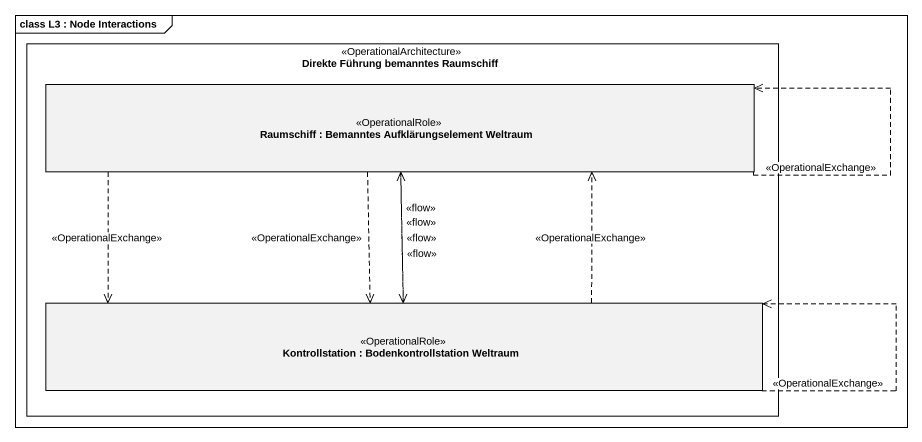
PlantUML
@startuml
mainframe class L3 : Node Interactions
rectangle "Direkte Führung bemanntes Raumschiff" as Direkte_Führung_bemanntes <<OperationalArchitecture>> {
  rectangle "Raumschiff : Bemanntes Aufklärungselement Weltraum" as Raumschiff <<OperationalRole>>
  rectangle "Kontrollstation : Bodenkontrollstation Weltraum" as Kontrollstation <<OperationalRole>>
}
Raumschiff ..> Raumschiff : <<OperationalExchange>>
Raumschiff ..> Kontrollstation : <<flow>>
Raumschiff ..> Kontrollstation : <<OperationalExchange>>
Raumschiff ..> Kontrollstation : <<flow>>
Raumschiff ..> Kontrollstation : <<OperationalExchange>>
Raumschiff ..> Kontrollstation : <<flow>>
Kontrollstation .up.> Raumschiff : <<OperationalExchange>>
Kontrollstation .up.> Raumschiff : <<flow>>
Kontrollstation ..> Kontrollstation : <<OperationalExchange>>
@enduml
